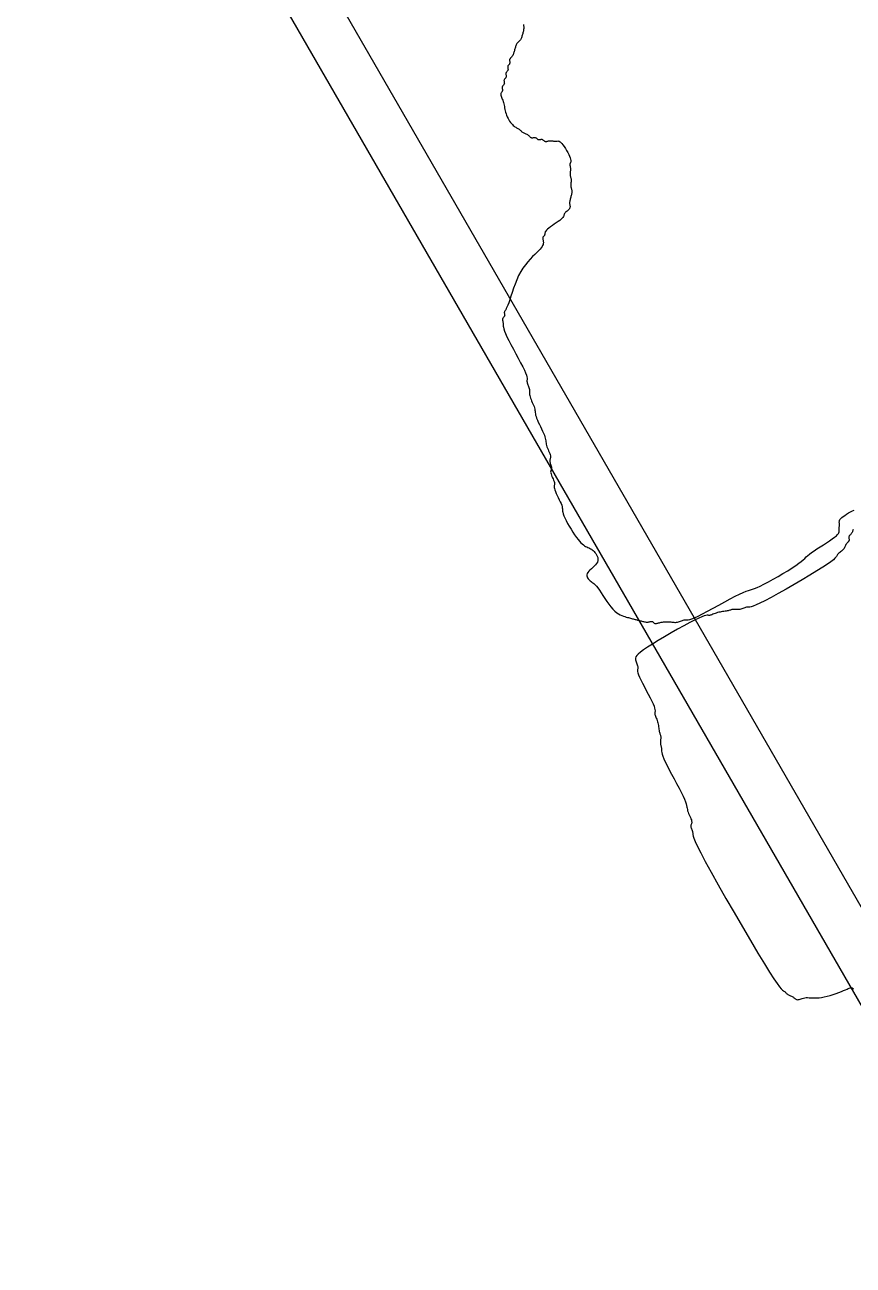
# Model space of a CAD drawing. Header units: metres. Extents: x 99558 to 100592, y 49739 to 50255.
# Drawn here: x 100030.632 to 100032.313, y 50048.478 to 50050.994 of the extents above; entities that cross this region are included whole.
import ezdxf

# ---------------------------------------------------------------- set-up
doc = ezdxf.new("R2010")
doc.units = ezdxf.units.M
doc.header["$MEASUREMENT"] = 0
doc.layers.add('Vegetation', color=100, linetype='Continuous')
doc.layers.add('Walkway', color=96, linetype='Continuous')

# ---------------------------------------------------------------- blocks, each defined once
blk = doc.blocks.new('TREE-01')
for points in [[(-54.791, 60.377), (-54.809, 60.327), (-54.826, 60.277), (-54.844, 60.227), (-54.866, 60.177), (-54.894, 60.127), (-54.928, 60.077), (-54.966, 60.027), (-55.008, 59.977), (-55.053, 59.927), (-55.101, 59.877), (-55.15, 59.827), (-55.2, 59.777), (-55.25, 59.728), (-55.3, 59.678), (-55.35, 59.631), (-55.4, 59.586), (-55.45, 59.544), (-55.5, 59.506), (-55.55, 59.472), (-55.6, 59.444), (-55.65, 59.422), (-55.7, 59.405), (-55.75, 59.39), (-55.8, 59.378), (-55.85, 59.365), (-55.9, 59.35), (-55.95, 59.333), (-56, 59.311), (-56.05, 59.283), (-56.1, 59.249), (-56.151, 59.211), (-56.201, 59.169), (-56.251, 59.124), (-56.301, 59.077), (-56.351, 59.028), (-56.401, 58.978), (-56.451, 58.928), (-56.501, 58.879), (-56.551, 58.831), (-56.601, 58.786), (-56.651, 58.744), (-56.701, 58.706), (-56.751, 58.672), (-56.801, 58.644), (-56.851, 58.622), (-56.9, 58.605), (-56.947, 58.591), (-56.993, 58.578), (-57.035, 58.565), (-57.073, 58.551), (-57.106, 58.533), (-57.134, 58.511), (-57.157, 58.483), (-57.174, 58.451), (-57.188, 58.415), (-57.201, 58.378), (-57.214, 58.341), (-57.228, 58.305), (-57.246, 58.272), (-57.268, 58.245), (-57.296, 58.222), (-57.328, 58.205), (-57.364, 58.191), (-57.401, 58.178), (-57.438, 58.165), (-57.474, 58.151), (-57.507, 58.133), (-57.535, 58.111), (-57.557, 58.083), (-57.574, 58.051), (-57.589, 58.015), (-57.601, 57.978), (-57.614, 57.941), (-57.628, 57.905), (-57.646, 57.873), (-57.668, 57.845), (-57.696, 57.823), (-57.728, 57.805), (-57.764, 57.791), (-57.801, 57.778), (-57.839, 57.765), (-57.874, 57.751), (-57.907, 57.734), (-57.935, 57.711), (-57.957, 57.684), (-57.974, 57.651), (-57.989, 57.615), (-58.002, 57.578), (-58.014, 57.541), (-58.029, 57.505), (-58.046, 57.473), (-58.068, 57.445), (-58.096, 57.423), (-58.129, 57.405), (-58.164, 57.391), (-58.202, 57.378), (-58.239, 57.365), (-58.275, 57.351), (-58.307, 57.334), (-58.335, 57.312), (-58.357, 57.284), (-58.375, 57.251), (-58.389, 57.215), (-58.402, 57.178), (-58.415, 57.141), (-58.429, 57.105), (-58.446, 57.073), (-58.468, 57.045), (-58.496, 57.023), (-58.529, 57.005), (-58.565, 56.991), (-58.602, 56.978), (-58.639, 56.966), (-58.675, 56.951), (-58.707, 56.934), (-58.735, 56.912), (-58.757, 56.884), (-58.775, 56.851), (-58.789, 56.816), (-58.802, 56.778), (-58.815, 56.741), (-58.829, 56.705), (-58.847, 56.673), (-58.869, 56.645), (-58.897, 56.623), (-58.929, 56.604), (-58.965, 56.588), (-59.002, 56.57), (-59.039, 56.549), (-59.075, 56.523), (-59.108, 56.489), (-59.135, 56.445), (-59.158, 56.389), (-59.175, 56.322), (-59.189, 56.246), (-59.202, 56.162), (-59.215, 56.072), (-59.229, 55.977), (-59.247, 55.878), (-59.269, 55.779), (-59.297, 55.679), (-59.329, 55.578), (-59.365, 55.475), (-59.402, 55.37), (-59.44, 55.263), (-59.475, 55.151), (-59.508, 55.034), (-59.536, 54.912), (-59.558, 54.785), (-59.573, 54.653), (-59.583, 54.52), (-59.586, 54.387), (-59.583, 54.258), (-59.573, 54.134), (-59.558, 54.018), (-59.536, 53.913), (-59.508, 53.819), (-59.475, 53.736), (-59.44, 53.662), (-59.402, 53.596), (-59.365, 53.536), (-59.329, 53.481), (-59.297, 53.43), (-59.269, 53.379), (-59.247, 53.329), (-59.229, 53.279), (-59.215, 53.229), (-59.202, 53.18), (-59.189, 53.13), (-59.175, 53.08), (-59.158, 53.03), (-59.135, 52.98), (-59.108, 52.93), (-59.075, 52.88), (-59.039, 52.83), (-59.002, 52.78), (-58.965, 52.73), (-58.929, 52.68), (-58.897, 52.63), (-58.869, 52.58), (-58.847, 52.53), (-58.829, 52.481), (-58.815, 52.433), (-58.802, 52.388), (-58.789, 52.346), (-58.775, 52.308), (-58.757, 52.274), (-58.735, 52.246), (-58.707, 52.224), (-58.675, 52.207), (-58.639, 52.193), (-58.602, 52.18), (-58.565, 52.167), (-58.529, 52.153), (-58.496, 52.135), (-58.468, 52.113), (-58.446, 52.085), (-58.429, 52.053), (-58.415, 52.017), (-58.402, 51.98), (-58.389, 51.943), (-58.375, 51.907), (-58.357, 51.874), (-58.335, 51.847), (-58.307, 51.824), (-58.275, 51.807), (-58.239, 51.793), (-58.202, 51.78), (-58.164, 51.767), (-58.129, 51.753), (-58.096, 51.735), (-58.068, 51.713), (-58.046, 51.685), (-58.029, 51.653), (-58.014, 51.617), (-58.002, 51.58), (-57.989, 51.543), (-57.974, 51.507), (-57.957, 51.475), (-57.935, 51.447), (-57.907, 51.425), (-57.873, 51.407), (-57.835, 51.393), (-57.793, 51.38), (-57.748, 51.367), (-57.7, 51.353), (-57.651, 51.336), (-57.601, 51.313), (-57.551, 51.286), (-57.501, 51.253), (-57.451, 51.217), (-57.401, 51.18), (-57.351, 51.143), (-57.301, 51.107), (-57.251, 51.075), (-57.201, 51.047), (-57.151, 51.024), (-57.102, 51.003), (-57.055, 50.979), (-57.009, 50.947), (-56.967, 50.902), (-56.929, 50.841), (-56.896, 50.757), (-56.868, 50.647), (-56.846, 50.508), (-56.83, 50.345), (-56.821, 50.167), (-56.818, 49.981), (-56.821, 49.794), (-56.83, 49.616), (-56.846, 49.453), (-56.868, 49.314), (-56.895, 49.204), (-56.928, 49.12), (-56.964, 49.059), (-57.001, 49.014), (-57.038, 48.982), (-57.074, 48.958), (-57.107, 48.937), (-57.134, 48.914), (-57.157, 48.886), (-57.174, 48.853), (-57.188, 48.815), (-57.201, 48.773), (-57.214, 48.727), (-57.228, 48.68), (-57.246, 48.631), (-57.268, 48.581), (-57.296, 48.531), (-57.328, 48.481), (-57.364, 48.431), (-57.401, 48.381), (-57.438, 48.331), (-57.474, 48.281), (-57.507, 48.231), (-57.535, 48.181), (-57.557, 48.131), (-57.574, 48.081), (-57.589, 48.031), (-57.601, 47.981), (-57.614, 47.931), (-57.628, 47.881), (-57.646, 47.831), (-57.668, 47.781), (-57.696, 47.731), (-57.728, 47.681), (-57.764, 47.631), (-57.801, 47.581), (-57.839, 47.531), (-57.874, 47.481), (-57.907, 47.431), (-57.935, 47.381), (-57.957, 47.331), (-57.974, 47.281), (-57.989, 47.231), (-58.002, 47.181), (-58.014, 47.131), (-58.029, 47.081), (-58.046, 47.031), (-58.068, 46.981), (-58.096, 46.931), (-58.13, 46.881), (-58.168, 46.831), (-58.21, 46.782), (-58.255, 46.732), (-58.303, 46.682), (-58.352, 46.632), (-58.402, 46.582), (-58.452, 46.532), (-58.501, 46.482), (-58.548, 46.432), (-58.594, 46.382), (-58.636, 46.332), (-58.674, 46.282), (-58.707, 46.232), (-58.735, 46.182), (-58.758, 46.132), (-58.776, 46.083), (-58.793, 46.035), (-58.81, 45.99), (-58.831, 45.948), (-58.857, 45.91), (-58.891, 45.876), (-58.935, 45.848), (-58.991, 45.826), (-59.056, 45.809), (-59.128, 45.795), (-59.202, 45.782), (-59.277, 45.769), (-59.348, 45.755), (-59.413, 45.737), (-59.469, 45.715), (-59.514, 45.687), (-59.551, 45.655), (-59.587, 45.619), (-59.627, 45.582), (-59.677, 45.545), (-59.741, 45.509), (-59.826, 45.476), (-59.936, 45.449), (-60.075, 45.426), (-60.238, 45.409), (-60.417, 45.395), (-60.603, 45.382), (-60.789, 45.369), (-60.968, 45.355), (-61.131, 45.337), (-61.27, 45.315), (-61.38, 45.287), (-61.464, 45.255), (-61.526, 45.219), (-61.57, 45.182), (-61.602, 45.145), (-61.626, 45.109), (-61.648, 45.077), (-61.67, 45.049), (-61.698, 45.027), (-61.731, 45.009), (-61.766, 44.995), (-61.804, 44.982), (-61.841, 44.969), (-61.877, 44.955), (-61.909, 44.938), (-61.937, 44.915), (-61.959, 44.887), (-61.977, 44.854), (-61.991, 44.816), (-62.004, 44.774), (-62.016, 44.729), (-62.031, 44.681), (-62.048, 44.632), (-62.07, 44.582), (-62.099, 44.532), (-62.137, 44.482), (-62.188, 44.432), (-62.254, 44.382), (-62.339, 44.332), (-62.446, 44.282), (-62.577, 44.232), (-62.737, 44.182), (-62.928, 44.132), (-63.145, 44.077), (-63.386, 44.015), (-63.646, 43.941), (-63.922, 43.851), (-64.21, 43.742), (-64.506, 43.609), (-64.805, 43.449), (-65.105, 43.26), (-65.4, 43.048), (-65.688, 42.822), (-65.964, 42.591), (-66.225, 42.363), (-66.465, 42.147), (-66.683, 41.95), (-66.873, 41.783), (-67.033, 41.651), (-67.165, 41.551), (-67.272, 41.477), (-67.357, 41.425), (-67.423, 41.388), (-67.473, 41.361), (-67.511, 41.339), (-67.54, 41.317), (-67.562, 41.289), (-67.58, 41.256), (-67.594, 41.221), (-67.607, 41.183), (-67.62, 41.146), (-67.634, 41.11), (-67.651, 41.078), (-67.673, 41.05), (-67.701, 41.028), (-67.734, 41.01), (-67.77, 40.996), (-67.807, 40.983), (-67.844, 40.971), (-67.88, 40.956), (-67.912, 40.939), (-67.94, 40.917), (-67.962, 40.889), (-67.98, 40.855), (-67.994, 40.817), (-68.007, 40.775), (-68.02, 40.73), (-68.034, 40.682), (-68.052, 40.633), (-68.074, 40.583), (-68.102, 40.532), (-68.134, 40.473), (-68.17, 40.398), (-68.207, 40.3), (-68.244, 40.171), (-68.28, 40.002), (-68.313, 39.787), (-68.34, 39.517), (-68.363, 39.189), (-68.38, 38.814), (-68.394, 38.41), (-68.407, 37.993), (-68.42, 37.578), (-68.434, 37.183), (-68.452, 36.825), (-68.474, 36.518), (-68.502, 36.276), (-68.534, 36.092), (-68.57, 35.957), (-68.607, 35.86), (-68.645, 35.791), (-68.68, 35.74), (-68.713, 35.697), (-68.741, 35.652), (-68.763, 35.596), (-68.78, 35.53), (-68.795, 35.456), (-68.807, 35.377), (-68.82, 35.294), (-68.834, 35.211), (-68.852, 35.13), (-68.874, 35.052), (-68.902, 34.98), (-68.935, 34.911), (-68.97, 34.845), (-69.008, 34.777), (-69.045, 34.706), (-69.08, 34.63), (-69.113, 34.546), (-69.141, 34.452), (-69.163, 34.346), (-69.181, 34.231), (-69.195, 34.11), (-69.208, 33.986), (-69.22, 33.861), (-69.235, 33.74), (-69.252, 33.625), (-69.274, 33.519), (-69.302, 33.425), (-69.335, 33.338), (-69.37, 33.254), (-69.408, 33.169), (-69.445, 33.078), (-69.481, 32.975), (-69.513, 32.858), (-69.541, 32.719), (-69.563, 32.558), (-69.581, 32.378), (-69.595, 32.185), (-69.608, 31.986), (-69.621, 31.787), (-69.635, 31.595), (-69.652, 31.414), (-69.675, 31.253), (-69.702, 31.115), (-69.735, 30.997), (-69.771, 30.895), (-69.808, 30.803), (-69.845, 30.718), (-69.881, 30.635), (-69.913, 30.548), (-69.941, 30.453), (-69.963, 30.348), (-69.981, 30.234), (-69.995, 30.115), (-70.008, 29.995), (-70.021, 29.879), (-70.035, 29.769), (-70.053, 29.671), (-70.075, 29.587), (-70.103, 29.521), (-70.135, 29.469), (-70.171, 29.429), (-70.208, 29.395), (-70.245, 29.365), (-70.281, 29.334), (-70.314, 29.298), (-70.342, 29.254), (-70.364, 29.198), (-70.381, 29.133), (-70.395, 29.062), (-70.408, 28.987), (-70.421, 28.913), (-70.435, 28.841), (-70.453, 28.776), (-70.475, 28.721), (-70.503, 28.676), (-70.535, 28.64), (-70.571, 28.609), (-70.608, 28.579), (-70.646, 28.545), (-70.681, 28.505), (-70.714, 28.454), (-70.742, 28.387), (-70.764, 28.304), (-70.781, 28.206), (-70.796, 28.099), (-70.808, 27.987), (-70.821, 27.876), (-70.836, 27.769), (-70.853, 27.671), (-70.875, 27.588), (-70.903, 27.521), (-70.936, 27.467), (-70.971, 27.419), (-71.009, 27.371), (-71.046, 27.317), (-71.082, 27.25), (-71.114, 27.165), (-71.142, 27.054), (-71.164, 26.915), (-71.182, 26.752), (-71.196, 26.574), (-71.209, 26.388), (-71.221, 26.202), (-71.236, 26.023), (-71.253, 25.861), (-71.275, 25.721), (-71.303, 25.611), (-71.336, 25.522), (-71.372, 25.445), (-71.409, 25.372), (-71.446, 25.292), (-71.482, 25.197), (-71.514, 25.076), (-71.542, 24.922), (-71.564, 24.726), (-71.58, 24.497), (-71.589, 24.242), (-71.592, 23.972), (-71.589, 23.696), (-71.58, 23.422), (-71.564, 23.161), (-71.542, 22.922), (-71.514, 22.713), (-71.481, 22.531), (-71.443, 22.374), (-71.4, 22.239), (-71.355, 22.123), (-71.308, 22.023), (-71.259, 21.935), (-71.209, 21.856), (-71.159, 21.784), (-71.11, 21.715), (-71.062, 21.649), (-71.017, 21.581), (-70.975, 21.51), (-70.937, 21.434), (-70.903, 21.35), (-70.875, 21.256), (-70.854, 21.151), (-70.841, 21.036), (-70.839, 20.918), (-70.85, 20.798), (-70.877, 20.682), (-70.922, 20.572), (-70.987, 20.474), (-71.075, 20.39), (-71.187, 20.324), (-71.317, 20.272), (-71.46, 20.232), (-71.609, 20.198), (-71.758, 20.168), (-71.901, 20.137), (-72.031, 20.101), (-72.143, 20.057), (-72.23, 20.001), (-72.296, 19.935), (-72.341, 19.861), (-72.368, 19.782), (-72.379, 19.699), (-72.377, 19.616), (-72.364, 19.534), (-72.343, 19.457), (-72.315, 19.384), (-72.282, 19.312), (-72.247, 19.235), (-72.209, 19.149), (-72.172, 19.046), (-72.136, 18.923), (-72.104, 18.772), (-72.076, 18.59), (-72.054, 18.373), (-72.035, 18.127), (-72.018, 17.861), (-72.001, 17.582), (-71.98, 17.301), (-71.954, 17.025), (-71.92, 16.763), (-71.876, 16.524), (-71.82, 16.315), (-71.754, 16.133), (-71.68, 15.976), (-71.601, 15.841), (-71.518, 15.725), (-71.435, 15.625), (-71.353, 15.537), (-71.275, 15.458), (-71.203, 15.386), (-71.137, 15.32), (-71.075, 15.258), (-71.017, 15.2), (-70.962, 15.145), (-70.91, 15.093), (-70.859, 15.042), (-70.808, 14.992), (-70.758, 14.942), (-70.708, 14.892), (-70.658, 14.842), (-70.608, 14.792), (-70.558, 14.742), (-70.508, 14.692), (-70.458, 14.642), (-70.408, 14.592), (-70.358, 14.542), (-70.308, 14.493), (-70.258, 14.445), (-70.208, 14.4), (-70.158, 14.358), (-70.108, 14.32), (-70.058, 14.286), (-70.008, 14.258), (-69.958, 14.236), (-69.909, 14.219), (-69.861, 14.205), (-69.816, 14.192), (-69.774, 14.179), (-69.736, 14.165), (-69.703, 14.147), (-69.675, 14.125), (-69.652, 14.097), (-69.635, 14.065), (-69.621, 14.029), (-69.608, 13.992), (-69.595, 13.955), (-69.581, 13.919), (-69.563, 13.886), (-69.541, 13.859), (-69.513, 13.836), (-69.479, 13.819), (-69.438, 13.805), (-69.391, 13.792), (-69.338, 13.779), (-69.278, 13.765), (-69.213, 13.747), (-69.141, 13.725), (-69.063, 13.697), (-68.98, 13.664), (-68.895, 13.626), (-68.807, 13.584), (-68.72, 13.538), (-68.634, 13.491), (-68.552, 13.442), (-68.474, 13.392), (-68.402, 13.342), (-68.334, 13.293), (-68.27, 13.246), (-68.207, 13.2), (-68.144, 13.158), (-68.08, 13.12), (-68.012, 13.087), (-67.94, 13.059), (-67.862, 13.037), (-67.781, 13.019), (-67.698, 13.005), (-67.615, 12.992), (-67.536, 12.979), (-67.462, 12.965), (-67.396, 12.948), (-67.34, 12.925), (-67.294, 12.898), (-67.248, 12.865), (-67.19, 12.829), (-67.106, 12.792), (-66.986, 12.755), (-66.815, 12.719), (-66.581, 12.687), (-66.273, 12.659), (-65.882, 12.637), (-65.426, 12.619), (-64.927, 12.605), (-64.405, 12.592), (-63.883, 12.58), (-63.384, 12.565), (-62.928, 12.548), (-62.537, 12.526), (-62.228, 12.498), (-61.985, 12.465), (-61.789, 12.43), (-61.62, 12.392), (-61.457, 12.355), (-61.28, 12.319), (-61.069, 12.287), (-60.803, 12.259), (-60.468, 12.237), (-60.077, 12.222), (-59.646, 12.212), (-59.194, 12.209), (-58.739, 12.212), (-58.299, 12.222), (-57.891, 12.237), (-57.535, 12.259), (-57.241, 12.287), (-57.003, 12.319), (-56.805, 12.355), (-56.634, 12.392), (-56.475, 12.43), (-56.315, 12.465), (-56.139, 12.498), (-55.934, 12.526), (-55.689, 12.548), (-55.412, 12.565), (-55.114, 12.58), (-54.808, 12.592), (-54.505, 12.605), (-54.217, 12.619), (-53.956, 12.637), (-53.733, 12.659), (-53.556, 12.687), (-53.423, 12.72), (-53.326, 12.758), (-53.257, 12.801), (-53.211, 12.846), (-53.179, 12.893), (-53.155, 12.942), (-53.132, 12.992), (-53.104, 13.042), (-53.072, 13.092), (-53.036, 13.142), (-52.999, 13.192), (-52.962, 13.242), (-52.926, 13.292), (-52.893, 13.342), (-52.865, 13.392), (-52.843, 13.442), (-52.822, 13.491), (-52.797, 13.538), (-52.765, 13.584), (-52.721, 13.626), (-52.659, 13.664), (-52.575, 13.697), (-52.465, 13.725), (-52.326, 13.747), (-52.164, 13.763), (-51.988, 13.772), (-51.806, 13.775), (-51.628, 13.772), (-51.461, 13.763), (-51.315, 13.747)], [(-52.148, 12.446), (-52.198, 12.401), (-52.248, 12.359), (-52.298, 12.32), (-52.348, 12.287), (-52.398, 12.259), (-52.448, 12.237), (-52.497, 12.219), (-52.545, 12.205), (-52.59, 12.192), (-52.632, 12.18), (-52.67, 12.165), (-52.704, 12.148), (-52.732, 12.126), (-52.754, 12.098), (-52.772, 12.065), (-52.786, 12.03), (-52.799, 11.992), (-52.811, 11.955), (-52.826, 11.92), (-52.843, 11.887), (-52.865, 11.859), (-52.893, 11.837), (-52.927, 11.82), (-52.965, 11.805), (-53.007, 11.793), (-53.052, 11.78), (-53.1, 11.765), (-53.149, 11.748), (-53.199, 11.726), (-53.249, 11.698), (-53.3, 11.665), (-53.352, 11.63), (-53.407, 11.593), (-53.465, 11.555), (-53.527, 11.52), (-53.594, 11.487), (-53.666, 11.459), (-53.744, 11.437), (-53.825, 11.42), (-53.909, 11.405), (-53.991, 11.393), (-54.07, 11.38), (-54.144, 11.366), (-54.21, 11.348), (-54.266, 11.326), (-54.313, 11.298), (-54.364, 11.266), (-54.437, 11.23), (-54.55, 11.193), (-54.718, 11.155), (-54.96, 11.12), (-55.293, 11.087), (-55.734, 11.059), (-56.291, 11.038), (-56.943, 11.022), (-57.657, 11.013), (-58.402, 11.009), (-59.147, 11.013), (-59.861, 11.022), (-60.512, 11.038), (-61.07, 11.059), (-61.51, 11.087), (-61.843, 11.12), (-62.085, 11.155), (-62.254, 11.193), (-62.366, 11.23), (-62.439, 11.266), (-62.491, 11.298), (-62.537, 11.326), (-62.593, 11.348), (-62.659, 11.366), (-62.733, 11.38), (-62.812, 11.393), (-62.895, 11.405), (-62.978, 11.42), (-63.06, 11.437), (-63.138, 11.459), (-63.21, 11.487), (-63.276, 11.52), (-63.338, 11.555), (-63.396, 11.593), (-63.451, 11.63), (-63.503, 11.665), (-63.554, 11.698), (-63.605, 11.726), (-63.655, 11.748), (-63.706, 11.765), (-63.758, 11.78), (-63.813, 11.793), (-63.871, 11.805), (-63.933, 11.82), (-63.999, 11.837), (-64.071, 11.859), (-64.15, 11.887), (-64.233, 11.92), (-64.321, 11.955), (-64.413, 11.992), (-64.509, 12.03), (-64.606, 12.065), (-64.705, 12.098), (-64.805, 12.126), (-64.905, 12.148), (-65.003, 12.165), (-65.098, 12.18), (-65.189, 12.192), (-65.273, 12.205), (-65.349, 12.219), (-65.416, 12.237), (-65.472, 12.259), (-65.518, 12.287), (-65.566, 12.319), (-65.629, 12.355), (-65.722, 12.392), (-65.859, 12.43), (-66.054, 12.465), (-66.32, 12.498), (-66.673, 12.526), (-67.119, 12.547), (-67.641, 12.563), (-68.215, 12.572), (-68.816, 12.576), (-69.42, 12.572), (-70.003, 12.563), (-70.54, 12.547), (-71.009, 12.526), (-71.389, 12.498), (-71.686, 12.463), (-71.911, 12.423), (-72.076, 12.376), (-72.19, 12.323), (-72.266, 12.263), (-72.313, 12.198), (-72.343, 12.126), (-72.365, 12.048), (-72.382, 11.966), (-72.397, 11.883), (-72.409, 11.801), (-72.422, 11.722), (-72.436, 11.648), (-72.454, 11.582), (-72.476, 11.526), (-72.504, 11.481), (-72.537, 11.439), (-72.572, 11.394), (-72.609, 11.334), (-72.647, 11.253), (-72.682, 11.142), (-72.715, 10.991), (-72.743, 10.793), (-72.765, 10.542), (-72.782, 10.249), (-72.797, 9.928), (-72.81, 9.593), (-72.822, 9.258), (-72.837, 8.937), (-72.854, 8.644), (-72.876, 8.394), (-72.904, 8.195), (-72.937, 8.045), (-72.972, 7.933), (-73.01, 7.852), (-73.047, 7.793), (-73.083, 7.747), (-73.115, 7.706), (-73.143, 7.66), (-73.165, 7.605), (-73.183, 7.538), (-73.197, 7.461), (-73.21, 7.377), (-73.223, 7.287), (-73.237, 7.192), (-73.254, 7.094), (-73.276, 6.994), (-73.304, 6.894), (-73.337, 6.795), (-73.373, 6.698), (-73.41, 6.602), (-73.447, 6.51), (-73.483, 6.422), (-73.515, 6.339), (-73.543, 6.261), (-73.565, 6.189), (-73.583, 6.122), (-73.597, 6.061), (-73.61, 6.003), (-73.623, 5.948), (-73.637, 5.895), (-73.655, 5.845), (-73.677, 5.794), (-73.705, 5.744), (-73.737, 5.694), (-73.773, 5.644), (-73.81, 5.594), (-73.847, 5.544), (-73.883, 5.494), (-73.916, 5.445), (-73.944, 5.395), (-73.966, 5.345), (-73.983, 5.295), (-73.997, 5.245), (-74.01, 5.195), (-74.023, 5.145), (-74.037, 5.095), (-74.055, 5.045), (-74.077, 4.995), (-74.105, 4.943), (-74.137, 4.884), (-74.173, 4.81), (-74.21, 4.711), (-74.248, 4.582), (-74.283, 4.414), (-74.316, 4.198), (-74.344, 3.928), (-74.366, 3.6), (-74.383, 3.224), (-74.398, 2.818), (-74.41, 2.395), (-74.423, 1.973), (-74.438, 1.567), (-74.455, 1.191), (-74.477, 0.863), (-74.505, 0.592), (-74.538, 0.375), (-74.573, 0.202), (-74.611, 0.063), (-74.648, -0.051), (-74.684, -0.15), (-74.716, -0.242), (-74.744, -0.337), (-74.766, -0.443), (-74.784, -0.557), (-74.798, -0.676), (-74.811, -0.795), (-74.823, -0.912), (-74.838, -1.021), (-74.855, -1.12), (-74.877, -1.203), (-74.905, -1.27), (-74.938, -1.321), (-74.974, -1.362), (-75.011, -1.395), (-75.048, -1.425), (-75.084, -1.456), (-75.116, -1.492), (-75.144, -1.537), (-75.166, -1.592), (-75.184, -1.657), (-75.198, -1.729), (-75.211, -1.803), (-75.224, -1.878), (-75.238, -1.949), (-75.255, -2.014), (-75.278, -2.07), (-75.305, -2.118), (-75.338, -2.183), (-75.374, -2.294), (-75.411, -2.478), (-75.448, -2.766), (-75.484, -3.185), (-75.517, -3.765), (-75.544, -4.536), (-75.566, -5.511), (-75.582, -6.651), (-75.591, -7.901), (-75.594, -9.209), (-75.591, -10.52), (-75.582, -11.78), (-75.566, -12.936), (-75.544, -13.933), (-75.517, -14.731), (-75.484, -15.343), (-75.448, -15.795), (-75.411, -16.115), (-75.374, -16.329), (-75.338, -16.463), (-75.305, -16.544), (-75.278, -16.599), (-75.255, -16.649), (-75.238, -16.699), (-75.224, -16.749), (-75.211, -16.798), (-75.198, -16.848), (-75.184, -16.898), (-75.166, -16.948), (-75.144, -16.998), (-75.116, -17.048), (-75.084, -17.098), (-75.048, -17.148), (-75.011, -17.198), (-74.974, -17.248), (-74.938, -17.298), (-74.905, -17.348), (-74.877, -17.398), (-74.855, -17.448), (-74.837, -17.497), (-74.82, -17.545), (-74.802, -17.59), (-74.782, -17.632), (-74.755, -17.67), (-74.721, -17.704), (-74.677, -17.732), (-74.621, -17.754), (-74.554, -17.772), (-74.478, -17.789), (-74.394, -17.807), (-74.303, -17.827), (-74.208, -17.853), (-74.11, -17.887), (-74.01, -17.931), (-73.91, -17.987), (-73.806, -18.053), (-73.696, -18.127), (-73.577, -18.206), (-73.445, -18.289), (-73.297, -18.372), (-73.131, -18.454), (-72.943, -18.531), (-72.732, -18.603), (-72.502, -18.669), (-72.262, -18.728), (-72.017, -18.781), (-71.776, -18.828), (-71.545, -18.869), (-71.332, -18.903), (-71.142, -18.931), (-70.982, -18.953), (-70.85, -18.971), (-70.743, -18.985), (-70.658, -18.998), (-70.592, -19.011), (-70.542, -19.025), (-70.504, -19.042), (-70.475, -19.064), (-70.453, -19.092), (-70.435, -19.126), (-70.421, -19.164), (-70.408, -19.206)]]:
    blk.add_lwpolyline(points)

msp = doc.modelspace()

# ---------------------------------------------------------------- linework, layer by layer
at = {"layer": 'Walkway'}
for points in [[(100039.3324, 50038.8744), (100041.9304, 50040.3744, 0.414214), (100042.2965, 50041.7404), (100019.5465, 50081.1445, 0.414214), (100018.1804, 50081.5106), (100015.5824, 50080.0106, 0.414214), (100015.2163, 50078.6445), (100037.9663, 50039.2404, 0.414214)], [(100039.2824, 50038.961), (100041.8804, 50040.461, 0.414214), (100042.2099, 50041.6904), (100019.4599, 50081.0945, 0.414214), (100018.2304, 50081.424), (100015.6324, 50079.924, 0.414214), (100015.3029, 50078.6945), (100038.0529, 50039.2904, 0.414214)]]:
    msp.add_lwpolyline(points, format="xyb", close=True, dxfattribs=at)

# ---------------------------------------------------------------- block references
at = {"layer": 'Vegetation', "color": 0, "xscale": 0.0255, "yscale": 0.0255, "zscale": 0.0255, "rotation": 30.00000000000241}
msp.add_blockref('TREE-01', (100033.6235, 50050.3601), dxfattribs=at)

doc.saveas('drawing.dxf')
